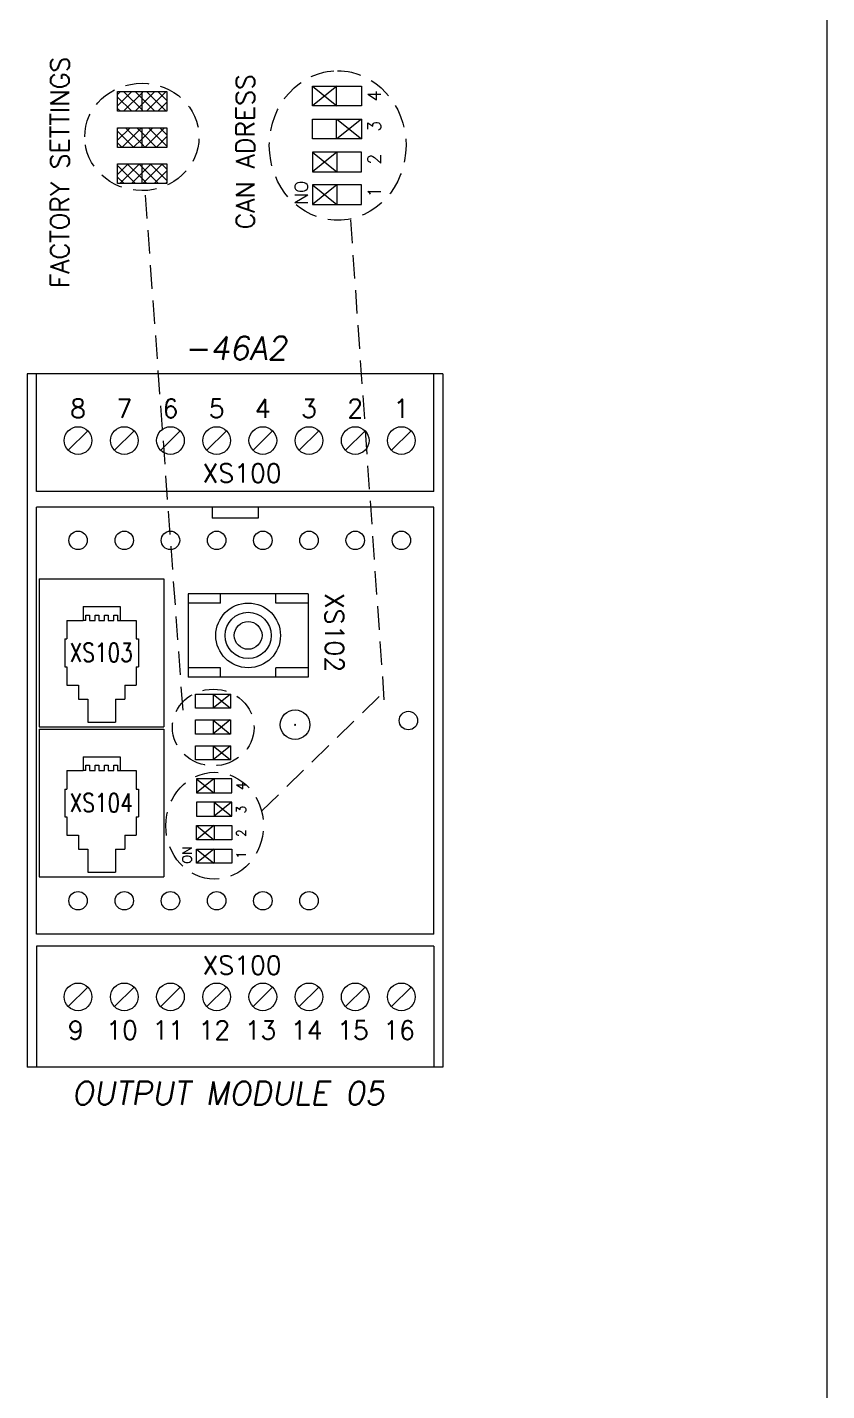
# Model space of a CAD drawing. Extents: x -2993 to 3661, y -4147 to -1441.
# Drawn here: x 1549.7 to 1636.2, y -3468 to -3320.5 of the extents above; entities that cross this region are included whole.
import ezdxf
from ezdxf.enums import TextEntityAlignment as Align

# ---------------------------------------------------------------- set-up
doc = ezdxf.new("R2010")
doc.units = 0
doc.header["$LTSCALE"] = 0.1
doc.header["$MEASUREMENT"] = 0
doc.linetypes.add('DASHED', pattern=[19.05, 12.7, -6.35])
doc.layers.get('0').update_dxf_attribs({"linetype": 'CONTINUOUS'})
doc.layers.add('DIM', color=5, linetype='CONTINUOUS')
doc.styles.get("Standard").update_dxf_attribs({"font": 'simplex.shx'})

msp = doc.modelspace()

# ---------------------------------------------------------------- linework, layer by layer
at = {"linetype": 'Continuous', "lineweight": 13}
for p, q in [((1580.53, -3326.85), (1585.86, -3326.85)), ((1580.53, -3328.98), (1580.53, -3326.85)), ((1583.16, -3328.98), (1583.16, -3326.85)), ((1585.86, -3326.85), (1585.86, -3328.98)), ((1559.45, -3327.42), (1564.79, -3327.42)), ((1559.45, -3329.55), (1559.45, -3327.42)), ((1562.09, -3329.55), (1562.09, -3327.42)), ((1564.79, -3327.42), (1564.79, -3329.55)), ((1564.79, -3329.55), (1559.45, -3329.55)), ((1585.86, -3328.98), (1580.53, -3328.98)), ((1559.45, -3331.33), (1564.79, -3331.33)), ((1559.45, -3333.46), (1559.45, -3331.33)), ((1562.09, -3333.46), (1562.09, -3331.33)), ((1564.79, -3331.33), (1564.79, -3333.46)), ((1580.53, -3330.4), (1585.86, -3330.4)), ((1580.53, -3332.54), (1580.53, -3330.4)), ((1583.16, -3332.54), (1583.16, -3330.4)), ((1585.86, -3330.4), (1585.86, -3332.54)), ((1585.86, -3332.54), (1580.53, -3332.54)), ((1564.79, -3333.46), (1559.45, -3333.46)), ((1585.86, -3333.96), (1580.53, -3333.96)), ((1580.53, -3333.96), (1580.53, -3336.09)), ((1583.23, -3336.09), (1583.23, -3333.96)), ((1585.86, -3336.09), (1585.86, -3333.96)), ((1559.45, -3335.24), (1564.79, -3335.24)), ((1559.45, -3337.38), (1559.45, -3335.24)), ((1562.09, -3337.38), (1562.09, -3335.24)), ((1564.79, -3335.24), (1564.79, -3337.38)), ((1580.53, -3336.09), (1585.86, -3336.09)), ((1564.79, -3337.38), (1559.45, -3337.38)), ((1585.86, -3337.52), (1580.53, -3337.52)), ((1580.53, -3337.52), (1580.53, -3339.65)), ((1583.23, -3339.65), (1583.23, -3337.52)), ((1585.86, -3339.65), (1585.86, -3337.52)), ((1580.53, -3339.65), (1585.86, -3339.65)), ((1556, -3384.06), (1556.4, -3384.06)), ((1556, -3384.65), (1556, -3384.06)), ((1556.4, -3384.06), (1556.4, -3384.65)), ((1557.01, -3384.06), (1557.42, -3384.06)), ((1557.01, -3384.65), (1557.01, -3384.06)), ((1557.42, -3384.06), (1557.42, -3384.65)), ((1558.03, -3384.65), (1558.03, -3384.06)), ((1558.03, -3384.06), (1558.44, -3384.06)), ((1558.44, -3384.06), (1558.44, -3384.65)), ((1559.04, -3384.06), (1559.45, -3384.06)), ((1559.04, -3384.65), (1559.04, -3384.06)), ((1559.45, -3384.06), (1559.45, -3384.65)), ((1556.4, -3384.65), (1557.01, -3384.65)), ((1557.42, -3384.65), (1558.03, -3384.65)), ((1558.44, -3384.65), (1559.04, -3384.65)), ((1567.87, -3394.15), (1567.87, -3392.62)), ((1567.87, -3392.62), (1571.68, -3392.62)), ((1567.87, -3392.62), (1571.68, -3392.62)), ((1569.8, -3392.62), (1569.8, -3394.15)), ((1571.68, -3392.62), (1571.68, -3394.15)), ((1571.68, -3394.15), (1567.87, -3394.15)), ((1571.68, -3394.15), (1567.87, -3394.15)), ((1567.87, -3396.94), (1567.87, -3395.42)), ((1567.87, -3395.42), (1571.68, -3395.42)), ((1567.87, -3395.42), (1571.68, -3395.42)), ((1569.8, -3395.42), (1569.8, -3396.94)), ((1571.68, -3395.42), (1571.68, -3396.94)), ((1571.68, -3396.94), (1567.87, -3396.94)), ((1571.68, -3396.94), (1567.87, -3396.94)), ((1567.87, -3399.74), (1567.87, -3398.21)), ((1567.87, -3398.21), (1571.68, -3398.21)), ((1567.87, -3398.21), (1571.68, -3398.21)), ((1569.8, -3398.21), (1569.8, -3399.74)), ((1571.68, -3398.21), (1571.68, -3399.74)), ((1556, -3400.9), (1556, -3400.31)), ((1556, -3400.31), (1556.4, -3400.31)), ((1556.4, -3400.31), (1556.4, -3400.9)), ((1557.01, -3400.31), (1557.42, -3400.31)), ((1557.01, -3400.9), (1557.01, -3400.31)), ((1557.42, -3400.31), (1557.42, -3400.9)), ((1558.03, -3400.9), (1558.03, -3400.31)), ((1558.03, -3400.31), (1558.44, -3400.31)), ((1558.44, -3400.31), (1558.44, -3400.9)), ((1559.04, -3400.9), (1559.04, -3400.31)), ((1559.04, -3400.31), (1559.45, -3400.31)), ((1559.45, -3400.31), (1559.45, -3400.9)), ((1571.68, -3399.74), (1567.87, -3399.74)), ((1571.68, -3399.74), (1567.87, -3399.74)), ((1556.4, -3400.9), (1557.01, -3400.9)), ((1557.42, -3400.9), (1558.03, -3400.9)), ((1558.44, -3400.9), (1559.04, -3400.9)), ((1568, -3401.77), (1568, -3403.29)), ((1571.81, -3401.77), (1568, -3401.77)), ((1569.9, -3401.77), (1569.9, -3403.29)), ((1571.81, -3403.29), (1571.81, -3401.77)), ((1568, -3403.29), (1571.81, -3403.29)), ((1571.81, -3404.31), (1568, -3404.31)), ((1568, -3404.31), (1568, -3405.83)), ((1569.9, -3404.31), (1569.9, -3405.83)), ((1571.81, -3405.83), (1571.81, -3404.31)), ((1568, -3405.83), (1571.81, -3405.83)), ((1568, -3408.37), (1568, -3406.85)), ((1568, -3406.85), (1571.81, -3406.85)), ((1569.9, -3406.85), (1569.9, -3408.37)), ((1571.81, -3406.85), (1571.81, -3408.37)), ((1571.81, -3408.37), (1568, -3408.37)), ((1568, -3409.39), (1571.81, -3409.39)), ((1568, -3410.91), (1568, -3409.39)), ((1569.9, -3409.39), (1569.9, -3410.91)), ((1571.81, -3409.39), (1571.81, -3410.91)), ((1571.81, -3410.91), (1568, -3410.91))]:
    msp.add_line(p, q, dxfattribs=at)
at = {"color": 7, "lineweight": 13}
for p, q in [((1583.19, -3326.85), (1580.53, -3328.98)), ((1580.53, -3326.85), (1583.19, -3328.98)), ((1585.86, -3330.4), (1583.19, -3332.54)), ((1583.19, -3330.4), (1585.86, -3332.54)), ((1583.19, -3333.96), (1580.53, -3336.09)), ((1580.53, -3333.96), (1583.19, -3336.09)), ((1583.19, -3337.52), (1580.53, -3339.65)), ((1580.53, -3337.52), (1583.19, -3339.65)), ((1569.8, -3392.62), (1571.68, -3394.15)), ((1571.68, -3392.62), (1569.8, -3394.15)), ((1569.77, -3395.42), (1571.65, -3396.94)), ((1571.65, -3395.42), (1569.77, -3396.94)), ((1569.8, -3398.21), (1571.68, -3399.74)), ((1571.68, -3398.21), (1569.8, -3399.74)), ((1568, -3401.77), (1569.88, -3403.29)), ((1569.88, -3401.77), (1568, -3403.29)), ((1569.9, -3404.31), (1571.78, -3405.83)), ((1571.78, -3404.31), (1569.9, -3405.83)), ((1568, -3406.85), (1569.88, -3408.37)), ((1569.88, -3406.85), (1568, -3408.37)), ((1568, -3409.39), (1569.88, -3410.91)), ((1569.88, -3409.39), (1568, -3410.91))]:
    msp.add_line(p, q, dxfattribs=at)
at = {"lineweight": 13}
for p, q in [((1559.45, -3327.72), (1559.76, -3327.42)), ((1559.45, -3328.96), (1561, -3327.42)), ((1561, -3329.55), (1559.45, -3328.01)), ((1562.09, -3329.4), (1560.1, -3327.42)), ((1560.1, -3329.55), (1562.09, -3327.57)), ((1562.09, -3328.17), (1561.34, -3327.42)), ((1562.09, -3327.57), (1562.23, -3327.42)), ((1562.09, -3328.8), (1563.47, -3327.42)), ((1563.47, -3329.55), (1562.09, -3328.17)), ((1562.57, -3329.55), (1564.71, -3327.42)), ((1564.71, -3329.55), (1562.58, -3327.42)), ((1564.79, -3328.39), (1563.81, -3327.42)), ((1559.76, -3329.55), (1559.45, -3329.25)), ((1561.34, -3329.55), (1562.09, -3328.8)), ((1562.23, -3329.55), (1562.09, -3329.4)), ((1563.81, -3329.55), (1564.79, -3328.58)), ((1559.45, -3331.44), (1559.56, -3331.33)), ((1559.45, -3332.67), (1560.8, -3331.33)), ((1559.9, -3333.46), (1562.03, -3331.33)), ((1562.09, -3333.12), (1560.3, -3331.33)), ((1562.09, -3331.88), (1561.54, -3331.33)), ((1562.09, -3332.52), (1563.27, -3331.33)), ((1562.38, -3333.46), (1564.51, -3331.33)), ((1564.79, -3333.34), (1562.78, -3331.33)), ((1564.79, -3332.1), (1564.01, -3331.33)), ((1561.2, -3333.46), (1559.45, -3331.72)), ((1561.14, -3333.46), (1562.09, -3332.52)), ((1563.67, -3333.46), (1562.09, -3331.88)), ((1563.61, -3333.46), (1564.79, -3332.29)), ((1559.96, -3333.46), (1559.45, -3332.96)), ((1562.43, -3333.46), (1562.09, -3333.12)), ((1559.45, -3336.39), (1560.6, -3335.24)), ((1561.4, -3337.38), (1559.45, -3335.43)), ((1559.7, -3337.38), (1561.83, -3335.24)), ((1562.09, -3336.83), (1560.5, -3335.24)), ((1562.09, -3335.59), (1561.74, -3335.24)), ((1562.09, -3336.23), (1563.07, -3335.24)), ((1563.87, -3337.38), (1562.09, -3335.59)), ((1562.18, -3337.38), (1564.31, -3335.24)), ((1564.79, -3337.05), (1562.97, -3335.24)), ((1564.79, -3335.82), (1564.21, -3335.24)), ((1560.16, -3337.38), (1559.45, -3336.67)), ((1560.94, -3337.38), (1562.09, -3336.23)), ((1562.63, -3337.38), (1562.09, -3336.83)), ((1563.41, -3337.38), (1564.79, -3336)), ((1564.65, -3337.38), (1564.79, -3337.24)), ((1549.67, -3357.98), (1549.67, -3432.98)), ((1549.67, -3357.98), (1549.67, -3432.98)), ((1549.67, -3357.98), (1549.67, -3432.98)), ((1549.67, -3357.98), (1549.67, -3432.98)), ((1549.67, -3357.98), (1549.67, -3432.98)), ((1549.67, -3357.98), (1549.67, -3432.98)), ((1549.67, -3357.98), (1549.67, -3432.98)), ((1549.67, -3357.98), (1549.67, -3432.98)), ((1594.67, -3357.98), (1549.67, -3357.98)), ((1594.67, -3357.98), (1549.67, -3357.98)), ((1549.67, -3357.98), (1549.67, -3432.98)), ((1549.67, -3357.98), (1549.67, -3432.98)), ((1549.67, -3357.98), (1549.67, -3432.98)), ((1549.67, -3357.98), (1549.67, -3432.98)), ((1549.67, -3357.98), (1549.67, -3432.98)), ((1549.67, -3357.98), (1549.67, -3432.98)), ((1549.67, -3357.98), (1549.67, -3432.98)), ((1550.67, -3370.68), (1550.67, -3357.98)), ((1593.67, -3370.68), (1593.67, -3357.98)), ((1594.67, -3357.98), (1594.67, -3432.98)), ((1594.67, -3357.98), (1594.67, -3432.98)), ((1594.67, -3357.98), (1594.67, -3432.98)), ((1594.67, -3357.98), (1594.67, -3432.98)), ((1594.67, -3357.98), (1594.67, -3432.98)), ((1594.67, -3357.98), (1594.67, -3432.98)), ((1594.67, -3357.98), (1594.67, -3432.98)), ((1594.67, -3357.98), (1594.67, -3432.98)), ((1556.23, -3364.12), (1554.11, -3366.24)), ((1561.23, -3364.12), (1559.11, -3366.24)), ((1566.23, -3364.12), (1564.11, -3366.24)), ((1571.23, -3364.12), (1569.11, -3366.24)), ((1576.23, -3364.12), (1574.11, -3366.24)), ((1581.23, -3364.12), (1579.11, -3366.24)), ((1586.23, -3364.12), (1584.11, -3366.24)), ((1591.23, -3364.12), (1589.11, -3366.24)), ((1549.67, -3370.23), (1549.67, -3420.73)), ((1593.67, -3370.68), (1550.67, -3370.68)), ((1593.67, -3372.38), (1550.67, -3372.38)), ((1550.67, -3418.58), (1550.67, -3372.38)), ((1569.67, -3372.38), (1569.67, -3373.58)), ((1574.67, -3372.38), (1574.67, -3373.58)), ((1593.67, -3418.58), (1593.67, -3372.38)), ((1574.67, -3373.58), (1569.67, -3373.58)), ((1550.97, -3380.15), (1564.47, -3380.15)), ((1550.97, -3380.15), (1550.97, -3396.15)), ((1564.47, -3380.15), (1564.47, -3396.15)), ((1580.08, -3381.77), (1567.08, -3381.77)), ((1567.08, -3381.77), (1567.08, -3390.77)), ((1570.58, -3382.77), (1567.08, -3382.77)), ((1570.58, -3382.77), (1570.58, -3381.77)), ((1576.58, -3382.77), (1576.58, -3381.77)), ((1580.08, -3382.77), (1576.58, -3382.77)), ((1580.08, -3381.77), (1580.08, -3390.77)), ((1555.72, -3383.15), (1559.72, -3383.15)), ((1555.72, -3383.15), (1555.72, -3384.65)), ((1559.72, -3383.15), (1559.72, -3384.65)), ((1553.97, -3384.65), (1555.72, -3384.65)), ((1553.97, -3384.65), (1553.97, -3386.65)), ((1556, -3384.65), (1555.72, -3384.65)), ((1559.45, -3384.65), (1559.72, -3384.65)), ((1559.72, -3384.65), (1561.47, -3384.65)), ((1561.47, -3384.65), (1561.47, -3386.65)), ((1553.72, -3386.65), (1553.97, -3386.65)), ((1553.72, -3386.65), (1553.72, -3389.65)), ((1561.47, -3386.65), (1561.72, -3386.65)), ((1561.72, -3386.65), (1561.72, -3389.65)), ((1553.72, -3389.65), (1553.97, -3389.65)), ((1553.97, -3389.65), (1553.97, -3391.65)), ((1561.47, -3389.65), (1561.72, -3389.65)), ((1561.47, -3389.65), (1561.47, -3391.65)), ((1570.58, -3389.77), (1567.08, -3389.77)), ((1570.58, -3390.77), (1570.58, -3389.77)), ((1580.08, -3389.77), (1576.58, -3389.77)), ((1576.58, -3390.77), (1576.58, -3389.77)), ((1553.97, -3391.65), (1555.22, -3391.65)), ((1555.22, -3391.65), (1555.22, -3393.15)), ((1560.22, -3391.65), (1560.22, -3393.15)), ((1560.22, -3391.65), (1561.47, -3391.65)), ((1580.08, -3390.77), (1567.08, -3390.77)), ((1555.22, -3393.15), (1556.22, -3393.15)), ((1556.22, -3393.15), (1556.22, -3395.65)), ((1559.22, -3393.15), (1559.22, -3395.65)), ((1559.22, -3393.15), (1560.22, -3393.15)), ((1550.97, -3396.15), (1564.47, -3396.15)), ((1556.22, -3395.65), (1559.22, -3395.65)), ((1550.97, -3396.4), (1550.97, -3412.4)), ((1550.97, -3396.4), (1564.47, -3396.4)), ((1564.47, -3396.4), (1564.47, -3412.4)), ((1555.72, -3399.4), (1559.72, -3399.4)), ((1555.72, -3399.4), (1555.72, -3400.9)), ((1559.72, -3399.4), (1559.72, -3400.9)), ((1553.97, -3400.9), (1553.97, -3402.9)), ((1553.97, -3400.9), (1555.72, -3400.9)), ((1556, -3400.9), (1555.72, -3400.9)), ((1559.45, -3400.9), (1559.72, -3400.9)), ((1559.72, -3400.9), (1561.47, -3400.9)), ((1561.47, -3400.9), (1561.47, -3402.9)), ((1553.72, -3402.9), (1553.72, -3405.9)), ((1553.72, -3402.9), (1553.97, -3402.9)), ((1561.47, -3402.9), (1561.72, -3402.9)), ((1561.72, -3402.9), (1561.72, -3405.9)), ((1553.72, -3405.9), (1553.97, -3405.9)), ((1553.97, -3405.9), (1553.97, -3407.9)), ((1561.47, -3405.9), (1561.47, -3407.9)), ((1561.47, -3405.9), (1561.72, -3405.9)), ((1553.97, -3407.9), (1555.22, -3407.9)), ((1555.22, -3407.9), (1555.22, -3409.4)), ((1560.22, -3407.9), (1560.22, -3409.4)), ((1560.22, -3407.9), (1561.47, -3407.9)), ((1555.22, -3409.4), (1556.22, -3409.4)), ((1556.22, -3409.4), (1556.22, -3411.9)), ((1559.22, -3409.4), (1559.22, -3411.9)), ((1559.22, -3409.4), (1560.22, -3409.4)), ((1550.97, -3412.4), (1564.47, -3412.4)), ((1556.22, -3411.9), (1559.22, -3411.9)), ((1593.67, -3418.58), (1550.67, -3418.58)), ((1593.67, -3419.88), (1550.67, -3419.88)), ((1550.67, -3419.88), (1550.67, -3432.98)), ((1593.67, -3419.88), (1593.67, -3432.98)), ((1556.23, -3424.32), (1554.11, -3426.44)), ((1561.23, -3424.32), (1559.11, -3426.44)), ((1566.23, -3424.32), (1564.11, -3426.44)), ((1571.23, -3424.32), (1569.11, -3426.44)), ((1576.23, -3424.32), (1574.11, -3426.44)), ((1581.23, -3424.32), (1579.11, -3426.44)), ((1586.23, -3424.32), (1584.11, -3426.44)), ((1591.23, -3424.32), (1589.11, -3426.44)), ((1594.67, -3432.98), (1549.67, -3432.98)), ((1594.67, -3432.98), (1593.67, -3432.98))]:
    msp.add_line(p, q, dxfattribs=at)
at = {"linetype": 'DASHED', "lineweight": 13, "ltscale": 2}
for p, q in [((1566.53, -3394.35), (1562.43, -3338.13)), ((1588.32, -3393.25), (1584.68, -3341.2)), ((1575.03, -3405.29), (1588.32, -3392.33))]:
    msp.add_line(p, q, dxfattribs=at)
at = {"lineweight": 13}
for centre, radius in [((1555.17, -3365.18), 1.5), ((1560.17, -3365.18), 1.5), ((1565.17, -3365.18), 1.5), ((1570.17, -3365.18), 1.5), ((1575.17, -3365.18), 1.5), ((1580.17, -3365.18), 1.5), ((1585.17, -3365.18), 1.5), ((1590.17, -3365.18), 1.5), ((1555.17, -3375.98), 1), ((1560.17, -3375.98), 1), ((1565.17, -3375.98), 1), ((1570.17, -3375.98), 1), ((1575.17, -3375.98), 1), ((1580.17, -3375.98), 1), ((1585.17, -3375.98), 1), ((1590.17, -3375.98), 1), ((1573.58, -3386.27), 2.5), ((1578.66, -3395.93), 1.6), ((1590.93, -3395.48), 1), ((1555.17, -3414.98), 1), ((1560.17, -3414.98), 1), ((1565.17, -3414.98), 1), ((1570.17, -3414.98), 1), ((1575.17, -3414.98), 1), ((1580.17, -3414.98), 1), ((1555.17, -3425.38), 1.5), ((1560.17, -3425.38), 1.5), ((1565.17, -3425.38), 1.5), ((1570.17, -3425.38), 1.5), ((1575.17, -3425.38), 1.5), ((1580.17, -3425.38), 1.5), ((1585.17, -3425.38), 1.5), ((1590.17, -3425.38), 1.5)]:
    msp.add_circle(centre, radius, dxfattribs=at)
at = {"linetype": 'Continuous', "lineweight": 13}
for radius in [3.5, 1.5]:
    msp.add_circle((1573.58, -3386.27), radius, dxfattribs=at)
at = {"lineweight": 13}
for start, end in [(0, 180), (180, 0)]:
    msp.add_arc((1578.66, -3395.93), 0.05, start, end, dxfattribs=at)
at = {"linetype": 'DASHED', "lineweight": 13, "ltscale": 2}
for centre, major_axis, ratio in [((1583.27, -3333.26), (0, 8.09), 0.914373), ((1562.08, -3332.33), (-6.19, 0.01), 0.938062), ((1569.8, -3396.23), (4.42, -0.01), 0.938062), ((1569.95, -3406.86), (0, -5.78), 0.914373)]:
    msp.add_ellipse(centre, major_axis=major_axis, ratio=ratio, dxfattribs=at)
at = {"layer": 'DIM', "lineweight": 13}
msp.add_lwpolyline([(1052.39, -3216.12), (1636.21, -3216.12), (1636.21, -3719.88), (1052.39, -3719.88)], close=True, dxfattribs=at)

# ---------------------------------------------------------------- texts
at = {"lineweight": 13, "text_generation_flag": 6}
for s, p in [('FACTORY SETTINGS', (1554.19, -3348.67)), ('CAN ADRESS', (1574.27, -3342.33))]:
    msp.add_text(s, height=2, rotation=270, dxfattribs=at).set_placement(p)
at = {"linetype": 'Continuous', "lineweight": 13, "text_generation_flag": 6}
for s, p in [('4', (1587.94, -3328.48)), ('3', (1587.94, -3331.77)), ('2', (1587.94, -3335.33)), ('1', (1587.94, -3338.88))]:
    msp.add_text(s, height=1.4, rotation=270, dxfattribs=at).set_placement(p)
at = {"linetype": 'Continuous', "lineweight": 13}
for s, height, rotation, p in [('ON', 1.4, 270, (1578.63, -3337.07)), ('4', 1, 90, (1573.33, -3403.01)), ('3', 1, 90, (1573.33, -3405.55)), ('2', 1, 90, (1573.33, -3408.09)), ('ON', 1, 90, (1567.47, -3410.96)), ('1', 1, 90, (1573.33, -3410.44))]:
    msp.add_text(s, height=height, rotation=rotation, dxfattribs=at).set_placement(p)
at = {"lineweight": 13, "oblique": 10, "text_generation_flag": 6}
for s, p in [('-46A2', (1572.22, -3356.43)), ('OUTPUT MODULE 05', (1571.42, -3437.05))]:
    msp.add_text(s, height=2.5, rotation=180, dxfattribs=at).set_placement(p, align=Align.CENTER)
at = {"lineweight": 13, "text_generation_flag": 6}
for s, p in [('8', (1555.17, -3362.71)), ('7', (1560.17, -3362.71)), ('6', (1565.17, -3362.71)), ('5', (1570.17, -3362.71)), ('4', (1575.17, -3362.71)), ('3', (1580.17, -3362.71)), ('2', (1585.17, -3362.71)), ('1', (1590.17, -3362.71)), ('XS100', (1572.92, -3369.71)), ('XS100', (1572.92, -3422.96)), ('9', (1554.92, -3429.98)), ('10', (1559.92, -3429.98)), ('11', (1564.92, -3429.98)), ('12', (1569.92, -3429.98)), ('13', (1574.92, -3429.98)), ('14', (1579.92, -3429.98)), ('15', (1584.92, -3429.98)), ('16', (1589.92, -3429.98))]:
    msp.add_text(s, height=2, rotation=180, dxfattribs=at).set_placement(p, align=Align.CENTER)
at = {"lineweight": 13}
msp.add_text('XS102', height=2, rotation=270, dxfattribs=at).set_placement((1582.92, -3385.96), align=Align.MIDDLE_CENTER)
at = {"lineweight": 13, "text_generation_flag": 6, "width": 0.8}
for s, p in [('XS103', (1557.67, -3388.12)), ('XS104', (1557.67, -3404.37))]:
    msp.add_text(s, height=2, rotation=180, dxfattribs=at).set_placement(p, align=Align.MIDDLE_CENTER)

doc.saveas('drawing.dxf')
